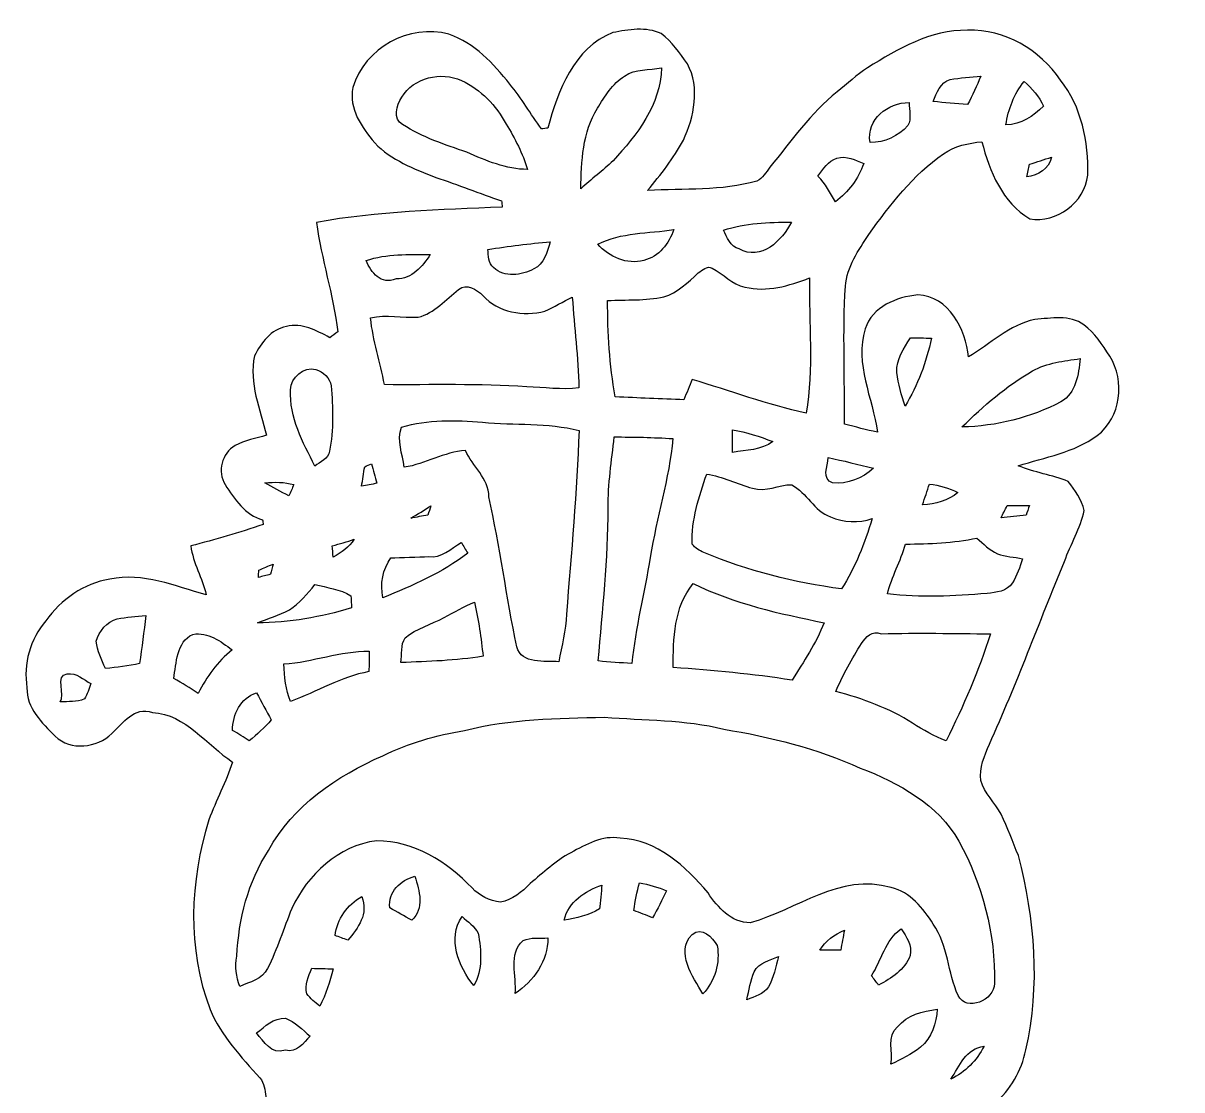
# Model space of a CAD drawing. Header units: centimetres. Extents: x -8.2 to 8.4, y -13.7 to 13.5.
# Drawn here: x -8.24 to 8.36, y -1.73 to 13.54 of the extents above; entities that cross this region are included whole.
import ezdxf

# ---------------------------------------------------------------- set-up
doc = ezdxf.new("R2010")
doc.units = ezdxf.units.CM
doc.header["$MEASUREMENT"] = 0
doc.layers.add('Camada 1', color=7, linetype='Continuous')

msp = doc.modelspace()

# ---------------------------------------------------------------- linework, layer by layer
at = {"layer": 'Camada 1', "color": 13}
for points, knots in [([(0.21061, 13.40344), (0.43145, 13.44612), (0.69109, 13.49128), (0.90382, 13.39003), (0.90382, 13.39003), (1.05445, 13.2715), (1.17087, 13.11345), (1.27952, 12.95682), (1.27952, 12.95682), (1.46403, 12.61604), (1.37513, 12.19729), (1.22096, 11.86286), (1.22096, 11.86286), (1.0795, 11.60357), (0.89641, 11.36897), (0.70802, 11.14249), (0.70802, 11.14249), (1.23049, 11.17459), (1.76636, 11.13049), (2.27506, 11.2783), (2.27506, 11.2783), (2.36079, 11.31605), (2.40277, 11.40777), (2.46168, 11.47551), (2.46168, 11.47551), (2.76366, 11.85122), (3.04694, 12.24985), (3.42512, 12.55501), (3.42512, 12.55501), (3.57082, 12.6686), (3.70064, 12.80301), (3.8608, 12.89826), (3.8608, 12.89826), (4.29366, 13.17202), (4.76215, 13.44542), (5.29272, 13.4366), (5.29272, 13.4366), (5.82577, 13.46129), (6.32848, 13.15473), (6.62552, 12.72434), (6.62552, 12.72434), (6.92397, 12.34122), (7.03157, 11.83816), (7.01604, 11.36015), (7.01604, 11.36015), (6.97195, 10.9728), (6.57084, 10.67012), (6.18596, 10.73714), (6.18596, 10.73714), (5.79226, 10.96962), (5.60599, 11.41659), (5.49804, 11.84063), (5.49804, 11.84063), (5.30507, 11.82335), (5.10716, 11.78066), (4.94665, 11.66707), (4.94665, 11.66707), (4.51273, 11.36403), (4.18253, 10.94105), (3.87844, 10.51419), (3.87844, 10.51419), (3.73027, 10.28665), (3.56306, 10.05064), (3.54224, 9.77089), (3.54224, 9.77089), (3.50273, 9.11331), (3.53589, 8.45432), (3.52919, 7.79639), (3.52919, 7.79639), (3.68617, 7.75582), (3.84351, 7.71701), (4.00191, 7.68068), (4.00191, 7.68068), (3.93524, 8.1728), (3.66995, 8.65999), (3.82799, 9.16199), (3.82799, 9.16199), (3.92606, 9.47808), (4.27708, 9.6199), (4.57906, 9.64706), (4.57906, 9.64706), (5.03273, 9.63013), (5.26344, 9.15211), (5.30578, 8.75877), (5.30578, 8.75877), (5.61869, 8.94468), (5.89104, 9.2202), (6.25828, 9.29534), (6.25828, 9.29534), (6.48652, 9.31333), (6.76028, 9.36978), (6.95784, 9.21879), (6.95784, 9.21879), (7.11729, 9.10449), (7.22383, 8.93304), (7.32931, 8.77111), (7.32931, 8.77111), (7.55474, 8.41269), (7.49053, 7.89517), (7.15186, 7.63235), (7.15186, 7.63235), (6.81849, 7.39246), (6.40327, 7.32155), (6.01945, 7.20055), (6.01945, 7.20055), (6.25157, 7.10671), (6.50452, 7.06825), (6.73523, 6.97653), (6.73523, 6.97653), (6.82837, 6.85377), (6.93032, 6.71618), (6.96383, 6.56202), (6.96383, 6.56202), (6.91339, 6.30449), (6.76628, 6.07907), (6.68408, 5.83142), (6.68408, 5.83142), (6.3186, 4.96111), (5.99546, 4.07352), (5.60564, 3.21381), (5.60564, 3.21381), (5.53544, 3.04941), (5.46029, 2.8762), (5.48146, 2.69311), (5.48146, 2.69311), (5.5312, 2.50719), (5.69031, 2.38019), (5.77215, 2.2098), (5.77215, 2.2098), (5.86669, 2.01859), (5.94289, 1.81822), (6.02051, 1.61925), (6.02051, 1.61925), (6.26004, 0.71649), (6.33906, -0.24659), (6.1281, -1.16276), (6.1281, -1.16276), (6.06601, -1.45838), (5.91185, -1.74131), (5.67372, -1.93075), (5.67372, -1.93075), (5.53649, -2.04011), (5.33788, -2.09479), (5.27121, -2.27295), (5.27121, -2.27295), (5.12621, -2.62502), (5.00451, -2.98626), (4.86375, -3.3401), (4.86375, -3.3401), (4.52896, -4.20017), (4.30847, -5.10928), (4.26685, -6.03285), (4.26685, -6.03285), (4.24286, -6.33166), (4.32894, -6.6421), (4.52649, -6.86929), (4.52649, -6.86929), (4.72052, -7.08695), (4.9276, -7.30038), (5.18195, -7.44784), (5.18195, -7.44784), (5.77427, -7.83272), (6.39269, -8.17845), (6.96277, -8.59755), (6.96277, -8.59755), (7.28486, -8.87448), (7.57978, -9.18633), (7.81403, -9.54193), (7.81403, -9.54193), (8.16434, -10.00901), (8.36295, -10.59744), (8.32873, -11.18341), (8.32873, -11.18341), (8.34813, -11.74644), (8.04298, -12.25303), (7.69514, -12.67107), (7.69514, -12.67107), (7.44996, -12.91378), (7.16668, -13.11628), (6.86364, -13.28032), (6.86364, -13.28032), (6.12281, -13.62322), (5.28496, -13.71953), (4.47851, -13.62534), (4.47851, -13.62534), (2.94852, -13.45247), (1.60267, -12.62839), (0.12559, -12.2562), (0.12559, -12.2562), (-0.23812, -12.16307), (-0.60819, -12.09816), (-0.97861, -12.0403), (-0.97861, -12.0403), (-2.02212, -11.89037), (-3.09704, -12.11686), (-4.12538, -11.84063), (-4.12538, -11.84063), (-4.5406, -11.7228), (-4.95371, -11.53583), (-5.24651, -11.20845), (-5.24651, -11.20845), (-5.52979, -10.88037), (-5.78062, -10.50114), (-5.84447, -10.06299), (-5.84447, -10.06299), (-5.94642, -9.4428), (-5.90409, -8.79687), (-5.70371, -8.20032), (-5.70371, -8.20032), (-5.40103, -7.1254), (-5.00451, -6.07589), (-4.79601, -4.97593), (-4.79601, -4.97593), (-4.64926, -3.93559), (-4.65349, -2.8769), (-4.76003, -1.83268), (-4.76003, -1.83268), (-4.7692, -1.73919), (-4.78367, -1.63901), (-4.84681, -1.56527), (-4.84681, -1.56527), (-5.11528, -1.2633), (-5.40173, -0.96132), (-5.56048, -0.58349), (-5.56048, -0.58349), (-5.89068, 0.28152), (-5.85223, 1.25589), (-5.57565, 2.13042), (-5.57565, 2.13042), (-5.47758, 2.41229), (-5.32765, 2.67335), (-5.23875, 2.95875), (-5.23875, 2.95875), (-5.61093, 3.2064), (-5.90479, 3.6389), (-6.38634, 3.66854), (-6.38634, 3.66854), (-6.65162, 3.75814), (-6.80367, 3.51755), (-6.96736, 3.36832), (-6.96736, 3.36832), (-7.1822, 3.15877), (-7.55579, 3.11467), (-7.78087, 3.33057), (-7.78087, 3.33057), (-7.96713, 3.52107), (-8.19432, 3.73062), (-8.18339, 4.02167), (-8.18339, 4.02167), (-8.23807, 4.36351), (-8.13999, 4.72122), (-7.91175, 4.98016), (-7.91175, 4.98016), (-7.69761, 5.28532), (-7.36882, 5.51674), (-6.99699, 5.57706), (-6.99699, 5.57706), (-6.51969, 5.68078), (-6.06601, 5.47335), (-5.61516, 5.35411), (-5.61516, 5.35411), (-5.6702, 5.59435), (-5.80496, 5.80743), (-5.836, 6.05437), (-5.836, 6.05437), (-5.48675, 6.14362), (-5.13997, 6.2417), (-4.79989, 6.36235), (-4.79989, 6.36235), (-4.80201, 6.37787), (-4.80624, 6.40891), (-4.80801, 6.42479), (-4.80801, 6.42479), (-5.05777, 6.49711), (-5.20876, 6.72536), (-5.34352, 6.93067), (-5.34352, 6.93067), (-5.46312, 7.11835), (-5.38833, 7.37764), (-5.20241, 7.49088), (-5.20241, 7.49088), (-5.06271, 7.56532), (-4.90432, 7.59319), (-4.75333, 7.63764), (-4.75333, 7.63764), (-4.84434, 8.00805), (-5.00486, 8.38729), (-4.92478, 8.77499), (-4.92478, 8.77499), (-4.82917, 8.9595), (-4.68559, 9.1574), (-4.46652, 9.19445), (-4.46652, 9.19445), (-4.24321, 9.25407), (-4.03578, 9.13659), (-3.84598, 9.03534), (-3.84598, 9.03534), (-3.80824, 9.06321), (-3.76978, 9.09144), (-3.73133, 9.11895), (-3.73133, 9.11895), (-3.79412, 9.64882), (-3.96557, 10.15824), (-4.03507, 10.6867), (-4.03507, 10.6867), (-3.15701, 10.84368), (-2.26342, 10.86838), (-1.37407, 10.90542), (-1.37407, 10.90542), (-1.37619, 10.92764), (-1.38042, 10.97174), (-1.38254, 10.99397), (-1.38254, 10.99397), (-1.69862, 11.10227), (-2.00977, 11.22468), (-2.32657, 11.33087), (-2.32657, 11.33087), (-2.63666, 11.45469), (-2.96686, 11.57605), (-3.20146, 11.82511), (-3.20146, 11.82511), (-3.38349, 12.04771), (-3.57999, 12.31089), (-3.51261, 12.61957), (-3.51261, 12.61957), (-3.3468, 13.18401), (-2.70439, 13.53855), (-2.13713, 13.37945), (-2.13713, 13.37945), (-1.76953, 13.25527), (-1.50319, 12.95929), (-1.26577, 12.66754), (-1.26577, 12.66754), (-1.09679, 12.46611), (-0.96767, 12.2361), (-0.81315, 12.02443), (-0.81315, 12.02443), (-0.78952, 12.02725), (-0.74224, 12.0329), (-0.71861, 12.03572), (-0.71861, 12.03572), (-0.57997, 12.57159), (-0.34925, 13.18507), (0.21061, 13.40344), (0.21061, 13.40344), (0.21061, 13.40344), (0.21061, 13.40344), (0.21061, 13.40344)], [0, 0, 0, 0, 0.01136364, 0.01136364, 0.01136364, 0.01136364, 0.02272727, 0.02272727, 0.02272727, 0.02272727, 0.03409091, 0.03409091, 0.03409091, 0.03409091, 0.04545455, 0.04545455, 0.04545455, 0.04545455, 0.05681818, 0.05681818, 0.05681818, 0.05681818, 0.06818182, 0.06818182, 0.06818182, 0.06818182, 0.07954545, 0.07954545, 0.07954545, 0.07954545, 0.09090909, 0.09090909, 0.09090909, 0.09090909, 0.10227273, 0.10227273, 0.10227273, 0.10227273, 0.11363636, 0.11363636, 0.11363636, 0.11363636, 0.125, 0.125, 0.125, 0.125, 0.13636364, 0.13636364, 0.13636364, 0.13636364, 0.14772727, 0.14772727, 0.14772727, 0.14772727, 0.15909091, 0.15909091, 0.15909091, 0.15909091, 0.17045455, 0.17045455, 0.17045455, 0.17045455, 0.18181818, 0.18181818, 0.18181818, 0.18181818, 0.19318182, 0.19318182, 0.19318182, 0.19318182, 0.20454545, 0.20454545, 0.20454545, 0.20454545, 0.21590909, 0.21590909, 0.21590909, 0.21590909, 0.22727273, 0.22727273, 0.22727273, 0.22727273, 0.23863636, 0.23863636, 0.23863636, 0.23863636, 0.25, 0.25, 0.25, 0.25, 0.26136364, 0.26136364, 0.26136364, 0.26136364, 0.27272727, 0.27272727, 0.27272727, 0.27272727, 0.28409091, 0.28409091, 0.28409091, 0.28409091, 0.29545455, 0.29545455, 0.29545455, 0.29545455, 0.30681818, 0.30681818, 0.30681818, 0.30681818, 0.31818182, 0.31818182, 0.31818182, 0.31818182, 0.32954545, 0.32954545, 0.32954545, 0.32954545, 0.34090909, 0.34090909, 0.34090909, 0.34090909, 0.35227273, 0.35227273, 0.35227273, 0.35227273, 0.36363636, 0.36363636, 0.36363636, 0.36363636, 0.375, 0.375, 0.375, 0.375, 0.38636364, 0.38636364, 0.38636364, 0.38636364, 0.39772727, 0.39772727, 0.39772727, 0.39772727, 0.40909091, 0.40909091, 0.40909091, 0.40909091, 0.42045455, 0.42045455, 0.42045455, 0.42045455, 0.43181818, 0.43181818, 0.43181818, 0.43181818, 0.44318182, 0.44318182, 0.44318182, 0.44318182, 0.45454545, 0.45454545, 0.45454545, 0.45454545, 0.46590909, 0.46590909, 0.46590909, 0.46590909, 0.47727273, 0.47727273, 0.47727273, 0.47727273, 0.48863636, 0.48863636, 0.48863636, 0.48863636, 0.5, 0.5, 0.5, 0.5, 0.51136364, 0.51136364, 0.51136364, 0.51136364, 0.52272727, 0.52272727, 0.52272727, 0.52272727, 0.53409091, 0.53409091, 0.53409091, 0.53409091, 0.54545455, 0.54545455, 0.54545455, 0.54545455, 0.55681818, 0.55681818, 0.55681818, 0.55681818, 0.56818182, 0.56818182, 0.56818182, 0.56818182, 0.57954545, 0.57954545, 0.57954545, 0.57954545, 0.59090909, 0.59090909, 0.59090909, 0.59090909, 0.60227273, 0.60227273, 0.60227273, 0.60227273, 0.61363636, 0.61363636, 0.61363636, 0.61363636, 0.625, 0.625, 0.625, 0.625, 0.63636364, 0.63636364, 0.63636364, 0.63636364, 0.64772727, 0.64772727, 0.64772727, 0.64772727, 0.65909091, 0.65909091, 0.65909091, 0.65909091, 0.67045455, 0.67045455, 0.67045455, 0.67045455, 0.68181818, 0.68181818, 0.68181818, 0.68181818, 0.69318182, 0.69318182, 0.69318182, 0.69318182, 0.70454545, 0.70454545, 0.70454545, 0.70454545, 0.71590909, 0.71590909, 0.71590909, 0.71590909, 0.72727273, 0.72727273, 0.72727273, 0.72727273, 0.73863636, 0.73863636, 0.73863636, 0.73863636, 0.75, 0.75, 0.75, 0.75, 0.76136364, 0.76136364, 0.76136364, 0.76136364, 0.77272727, 0.77272727, 0.77272727, 0.77272727, 0.78409091, 0.78409091, 0.78409091, 0.78409091, 0.79545455, 0.79545455, 0.79545455, 0.79545455, 0.80681818, 0.80681818, 0.80681818, 0.80681818, 0.81818182, 0.81818182, 0.81818182, 0.81818182, 0.82954545, 0.82954545, 0.82954545, 0.82954545, 0.84090909, 0.84090909, 0.84090909, 0.84090909, 0.85227273, 0.85227273, 0.85227273, 0.85227273, 0.86363636, 0.86363636, 0.86363636, 0.86363636, 0.875, 0.875, 0.875, 0.875, 0.88636364, 0.88636364, 0.88636364, 0.88636364, 0.89772727, 0.89772727, 0.89772727, 0.89772727, 0.90909091, 0.90909091, 0.90909091, 0.90909091, 0.92045455, 0.92045455, 0.92045455, 0.92045455, 0.93181818, 0.93181818, 0.93181818, 0.93181818, 0.94318182, 0.94318182, 0.94318182, 0.94318182, 0.95454545, 0.95454545, 0.95454545, 0.95454545, 0.96590909, 0.96590909, 0.96590909, 0.96590909, 0.97727273, 0.97727273, 0.97727273, 0.97727273, 1, 1, 1, 1]), ([(-2.81129, 12.47704), (-2.88996, 12.36662), (-2.94605, 12.16554), (-2.80106, 12.08687), (-2.80106, 12.08687), (-2.52024, 11.90237), (-2.19675, 11.80006), (-1.88172, 11.69), (-1.88172, 11.69), (-1.60549, 11.56829), (-1.31727, 11.44764), (-1.01071, 11.44376), (-1.01071, 11.44376), (-1.08303, 11.67306), (-1.18992, 11.88826), (-1.31692, 12.09181), (-1.31692, 12.09181), (-1.46015, 12.35957), (-1.68204, 12.58782), (-1.95756, 12.71905), (-1.95756, 12.71905), (-2.25284, 12.84746), (-2.64477, 12.76385), (-2.81129, 12.47704), (-2.81129, 12.47704), (-2.81129, 12.47704), (-2.81129, 12.47704), (-2.81129, 12.47704)], [0, 0, 0, 0, 0.125, 0.125, 0.125, 0.125, 0.25, 0.25, 0.25, 0.25, 0.375, 0.375, 0.375, 0.375, 0.5, 0.5, 0.5, 0.5, 0.625, 0.625, 0.625, 0.625, 0.75, 0.75, 0.75, 0.75, 1, 1, 1, 1]), ([(0.37994, 12.7822), (0.20602, 12.67107), (0.0949, 12.49221), (-0.01023, 12.32006), (-0.01023, 12.32006), (-0.22401, 11.97998), (-0.24024, 11.55735), (-0.24871, 11.16824), (-0.24871, 11.16824), (-0.09701, 11.30441), (0.06632, 11.42753), (0.21378, 11.56899), (0.21378, 11.56899), (0.55739, 11.9387), (0.89606, 12.36945), (0.90734, 12.89967), (0.90734, 12.89967), (0.73342, 12.86122), (0.53234, 12.88979), (0.37994, 12.7822), (0.37994, 12.7822), (0.37994, 12.7822), (0.37994, 12.7822), (0.37994, 12.7822)], [0, 0, 0, 0, 0.14285714, 0.14285714, 0.14285714, 0.14285714, 0.28571429, 0.28571429, 0.28571429, 0.28571429, 0.42857143, 0.42857143, 0.42857143, 0.42857143, 0.57142857, 0.57142857, 0.57142857, 0.57142857, 0.71428571, 0.71428571, 0.71428571, 0.71428571, 1, 1, 1, 1]), ([(5.04437, 12.73069), (4.90149, 12.69506), (4.85034, 12.53596), (4.79848, 12.41884), (4.79848, 12.41884), (4.96323, 12.39802), (5.12798, 12.38638), (5.29414, 12.37262), (5.29414, 12.37262), (5.35905, 12.50703), (5.42325, 12.64179), (5.48464, 12.77761), (5.48464, 12.77761), (5.33753, 12.76456), (5.1883, 12.76032), (5.04437, 12.73069), (5.04437, 12.73069), (5.04437, 12.73069), (5.04437, 12.73069), (5.04437, 12.73069)], [0, 0, 0, 0, 0.16666667, 0.16666667, 0.16666667, 0.16666667, 0.33333333, 0.33333333, 0.33333333, 0.33333333, 0.5, 0.5, 0.5, 0.5, 0.66666667, 0.66666667, 0.66666667, 0.66666667, 1, 1, 1, 1]), ([(5.84271, 12.08193), (6.06002, 12.0837), (6.23252, 12.20823), (6.3814, 12.34934), (6.3814, 12.34934), (6.31649, 12.48798), (6.21912, 12.60616), (6.10164, 12.70317), (6.10164, 12.70317), (5.95912, 12.5229), (5.87587, 12.30842), (5.84271, 12.08193), (5.84271, 12.08193), (5.84271, 12.08193), (5.84271, 12.08193), (5.84271, 12.08193)], [0, 0, 0, 0, 0.2, 0.2, 0.2, 0.2, 0.4, 0.4, 0.4, 0.4, 0.6, 0.6, 0.6, 0.6, 1, 1, 1, 1]), ([(3.89608, 11.83111), (4.10527, 11.82687), (4.29789, 11.92001), (4.43689, 12.07241), (4.43689, 12.07241), (4.49721, 12.16907), (4.45029, 12.2943), (4.45841, 12.40296), (4.45841, 12.40296), (4.15149, 12.4019), (3.83963, 12.16519), (3.89608, 11.83111), (3.89608, 11.83111), (3.89608, 11.83111), (3.89608, 11.83111), (3.89608, 11.83111)], [0, 0, 0, 0, 0.2, 0.2, 0.2, 0.2, 0.4, 0.4, 0.4, 0.4, 0.6, 0.6, 0.6, 0.6, 1, 1, 1, 1]), ([(3.42194, 11.60604), (3.29565, 11.56476), (3.22192, 11.44905), (3.14925, 11.34674), (3.14925, 11.34674), (3.25896, 11.24409), (3.32493, 11.10827), (3.40042, 10.98091), (3.40042, 10.98091), (3.58528, 11.12026), (3.72745, 11.309), (3.80541, 11.52772), (3.80541, 11.52772), (3.68406, 11.57464), (3.55776, 11.64978), (3.42194, 11.60604), (3.42194, 11.60604), (3.42194, 11.60604), (3.42194, 11.60604), (3.42194, 11.60604)], [0, 0, 0, 0, 0.16666667, 0.16666667, 0.16666667, 0.16666667, 0.33333333, 0.33333333, 0.33333333, 0.33333333, 0.5, 0.5, 0.5, 0.5, 0.66666667, 0.66666667, 0.66666667, 0.66666667, 1, 1, 1, 1]), ([(6.18067, 11.5196), (6.16656, 11.45857), (6.1528, 11.39754), (6.1401, 11.33651), (6.1401, 11.33651), (6.30343, 11.36085), (6.45901, 11.44517), (6.49464, 11.6212), (6.49464, 11.6212), (6.39057, 11.58557), (6.28579, 11.55135), (6.18067, 11.5196), (6.18067, 11.5196), (6.18067, 11.5196), (6.18067, 11.5196), (6.18067, 11.5196)], [0, 0, 0, 0, 0.2, 0.2, 0.2, 0.2, 0.4, 0.4, 0.4, 0.4, 0.6, 0.6, 0.6, 0.6, 1, 1, 1, 1]), ([(1.79529, 10.57451), (1.84503, 10.47291), (1.89547, 10.33639), (2.02212, 10.30887), (2.02212, 10.30887), (2.3308, 10.12366), (2.63878, 10.42882), (2.76825, 10.69058), (2.76825, 10.69058), (2.44016, 10.69058), (2.10891, 10.67682), (1.79529, 10.57451), (1.79529, 10.57451), (1.79529, 10.57451), (1.79529, 10.57451), (1.79529, 10.57451)], [0, 0, 0, 0, 0.2, 0.2, 0.2, 0.2, 0.4, 0.4, 0.4, 0.4, 0.6, 0.6, 0.6, 0.6, 1, 1, 1, 1]), ([(-0.00635, 10.37237), (0.15946, 10.19528), (0.40887, 10.07251), (0.65476, 10.14236), (0.65476, 10.14236), (0.87171, 10.19069), (1.01247, 10.38542), (1.08656, 10.58298), (1.08656, 10.58298), (0.72143, 10.52618), (0.32879, 10.54629), (-0.00635, 10.37237), (-0.00635, 10.37237), (-0.00635, 10.37237), (-0.00635, 10.37237), (-0.00635, 10.37237)], [0, 0, 0, 0, 0.2, 0.2, 0.2, 0.2, 0.4, 0.4, 0.4, 0.4, 0.6, 0.6, 0.6, 0.6, 1, 1, 1, 1]), ([(-1.58115, 10.29935), (-1.56739, 10.21045), (-1.57903, 10.09862), (-1.49719, 10.039), (-1.49719, 10.039), (-1.34585, 9.89083), (-1.09608, 9.92928), (-0.92216, 10.01959), (-0.92216, 10.01959), (-0.77117, 10.09015), (-0.73378, 10.26619), (-0.6858, 10.40941), (-0.6858, 10.40941), (-0.98566, 10.38295), (-1.28376, 10.34239), (-1.58115, 10.29935), (-1.58115, 10.29935), (-1.58115, 10.29935), (-1.58115, 10.29935), (-1.58115, 10.29935)], [0, 0, 0, 0, 0.16666667, 0.16666667, 0.16666667, 0.16666667, 0.33333333, 0.33333333, 0.33333333, 0.33333333, 0.5, 0.5, 0.5, 0.5, 0.66666667, 0.66666667, 0.66666667, 0.66666667, 1, 1, 1, 1]), ([(-3.32422, 10.13848), (-3.24908, 9.97091), (-3.11573, 9.78359), (-2.89419, 9.87813), (-2.89419, 9.87813), (-2.66876, 9.87107), (-2.51742, 10.05558), (-2.40524, 10.2242), (-2.40524, 10.2242), (-2.71286, 10.22667), (-3.03001, 10.24114), (-3.32422, 10.13848), (-3.32422, 10.13848), (-3.32422, 10.13848), (-3.32422, 10.13848), (-3.32422, 10.13848)], [0, 0, 0, 0, 0.2, 0.2, 0.2, 0.2, 0.4, 0.4, 0.4, 0.4, 0.6, 0.6, 0.6, 0.6, 1, 1, 1, 1]), ([(1.43439, 9.96174), (1.28729, 9.82557), (1.1363, 9.68128), (0.94156, 9.61884), (0.94156, 9.61884), (0.67663, 9.56345), (0.40464, 9.58109), (0.13617, 9.56663), (0.13617, 9.56663), (0.13335, 9.10449), (0.16475, 8.6427), (0.24447, 8.18762), (0.24447, 8.18762), (0.57291, 8.17386), (0.90135, 8.15657), (1.23014, 8.14634), (1.23014, 8.14634), (1.26824, 8.24406), (1.30669, 8.34143), (1.34655, 8.43844), (1.34655, 8.43844), (1.89018, 8.27264), (2.4257, 8.0779), (2.98132, 7.95408), (2.98132, 7.95408), (3.08751, 8.59296), (3.01907, 9.24666), (3.02895, 9.89118), (3.02895, 9.89118), (2.7365, 9.77618), (2.41829, 9.68481), (2.10256, 9.75854), (2.10256, 9.75854), (1.91982, 9.80122), (1.79458, 9.94727), (1.63301, 10.02877), (1.63301, 10.02877), (1.5621, 10.07357), (1.48943, 10.00125), (1.43439, 9.96174), (1.43439, 9.96174), (1.43439, 9.96174), (1.43439, 9.96174), (1.43439, 9.96174)], [0, 0, 0, 0, 0.08333333, 0.08333333, 0.08333333, 0.08333333, 0.16666667, 0.16666667, 0.16666667, 0.16666667, 0.25, 0.25, 0.25, 0.25, 0.33333333, 0.33333333, 0.33333333, 0.33333333, 0.41666667, 0.41666667, 0.41666667, 0.41666667, 0.5, 0.5, 0.5, 0.5, 0.58333333, 0.58333333, 0.58333333, 0.58333333, 0.66666667, 0.66666667, 0.66666667, 0.66666667, 0.75, 0.75, 0.75, 0.75, 0.83333333, 0.83333333, 0.83333333, 0.83333333, 1, 1, 1, 1]), ([(-1.99919, 9.72397), (-2.18334, 9.5818), (-2.34315, 9.38671), (-2.57775, 9.3278), (-2.57775, 9.3278), (-2.80529, 9.32004), (-3.03459, 9.37225), (-3.26002, 9.31862), (-3.26002, 9.31862), (-3.22897, 8.99266), (-3.12032, 8.68327), (-3.06317, 8.3626), (-3.06317, 8.3626), (-2.38337, 8.35801), (-1.70251, 8.37777), (-1.02341, 8.3312), (-1.02341, 8.3312), (-0.7747, 8.32591), (-0.52423, 8.28463), (-0.27552, 8.31568), (-0.27552, 8.31568), (-0.28257, 8.75065), (-0.34184, 9.18139), (-0.37006, 9.61496), (-0.37006, 9.61496), (-0.50377, 9.55322), (-0.62689, 9.47067), (-0.76341, 9.41634), (-0.76341, 9.41634), (-1.06892, 9.3345), (-1.43298, 9.39729), (-1.65241, 9.63718), (-1.65241, 9.63718), (-1.73778, 9.72855), (-1.88348, 9.81957), (-1.99919, 9.72397), (-1.99919, 9.72397), (-1.99919, 9.72397), (-1.99919, 9.72397), (-1.99919, 9.72397)], [0, 0, 0, 0, 0.09090909, 0.09090909, 0.09090909, 0.09090909, 0.18181818, 0.18181818, 0.18181818, 0.18181818, 0.27272727, 0.27272727, 0.27272727, 0.27272727, 0.36363636, 0.36363636, 0.36363636, 0.36363636, 0.45454545, 0.45454545, 0.45454545, 0.45454545, 0.54545455, 0.54545455, 0.54545455, 0.54545455, 0.63636364, 0.63636364, 0.63636364, 0.63636364, 0.72727273, 0.72727273, 0.72727273, 0.72727273, 0.81818182, 0.81818182, 0.81818182, 0.81818182, 1, 1, 1, 1]), ([(4.47463, 9.03499), (4.38221, 8.88294), (4.2672, 8.72631), (4.28131, 8.53828), (4.28131, 8.53828), (4.29577, 8.37142), (4.34799, 8.21196), (4.39773, 8.05321), (4.39773, 8.05321), (4.57941, 8.35378), (4.70147, 8.68539), (4.77767, 9.02794), (4.77767, 9.02794), (4.67642, 9.0304), (4.57517, 9.03287), (4.47463, 9.03499), (4.47463, 9.03499), (4.47463, 9.03499), (4.47463, 9.03499), (4.47463, 9.03499)], [0, 0, 0, 0, 0.16666667, 0.16666667, 0.16666667, 0.16666667, 0.33333333, 0.33333333, 0.33333333, 0.33333333, 0.5, 0.5, 0.5, 0.5, 0.66666667, 0.66666667, 0.66666667, 0.66666667, 1, 1, 1, 1]), ([(6.22441, 8.5598), (5.8487, 8.34531), (5.52203, 8.05639), (5.213, 7.75652), (5.213, 7.75652), (5.70442, 7.76711), (6.19584, 7.88882), (6.63081, 8.11742), (6.63081, 8.11742), (6.84742, 8.24195), (6.88411, 8.51041), (6.90492, 8.73548), (6.90492, 8.73548), (6.67491, 8.6995), (6.43043, 8.67869), (6.22441, 8.5598), (6.22441, 8.5598), (6.22441, 8.5598), (6.22441, 8.5598), (6.22441, 8.5598)], [0, 0, 0, 0, 0.16666667, 0.16666667, 0.16666667, 0.16666667, 0.33333333, 0.33333333, 0.33333333, 0.33333333, 0.5, 0.5, 0.5, 0.5, 0.66666667, 0.66666667, 0.66666667, 0.66666667, 1, 1, 1, 1]), ([(-4.40866, 8.28957), (-4.42419, 7.89411), (-4.23369, 7.53674), (-4.0573, 7.19596), (-4.0573, 7.19596), (-3.98639, 7.25664), (-3.86539, 7.30215), (-3.84739, 7.40833), (-3.84739, 7.40833), (-3.7913, 7.71737), (-3.79695, 8.03557), (-3.82623, 8.34707), (-3.82623, 8.34707), (-3.84034, 8.46243), (-3.94088, 8.54251), (-4.04319, 8.58132), (-4.04319, 8.58132), (-4.2224, 8.62612), (-4.40055, 8.46561), (-4.40866, 8.28957), (-4.40866, 8.28957), (-4.40866, 8.28957), (-4.40866, 8.28957), (-4.40866, 8.28957)], [0, 0, 0, 0, 0.14285714, 0.14285714, 0.14285714, 0.14285714, 0.28571429, 0.28571429, 0.28571429, 0.28571429, 0.42857143, 0.42857143, 0.42857143, 0.42857143, 0.57142857, 0.57142857, 0.57142857, 0.57142857, 0.71428571, 0.71428571, 0.71428571, 0.71428571, 1, 1, 1, 1]), ([(-2.81587, 7.75476), (-2.89066, 7.56638), (-2.80141, 7.37059), (-2.77918, 7.18009), (-2.77918, 7.18009), (-2.47474, 7.22418), (-2.2098, 7.39916), (-1.89971, 7.42033), (-1.89971, 7.42033), (-1.79917, 7.19102), (-1.57233, 7.02345), (-1.56422, 6.75605), (-1.56422, 6.75605), (-1.4097, 6.04449), (-1.31233, 5.32201), (-1.16664, 4.60939), (-1.16664, 4.60939), (-1.09432, 4.35222), (-0.76165, 4.41043), (-0.56444, 4.39526), (-0.56444, 4.39526), (-0.51964, 4.62139), (-0.46531, 4.84717), (-0.45367, 5.07824), (-0.45367, 5.07824), (-0.38417, 5.95454), (-0.30515, 6.83013), (-0.2734, 7.70819), (-0.2734, 7.70819), (-0.72531, 7.81791), (-1.19697, 7.78228), (-1.65629, 7.82426), (-1.65629, 7.82426), (-2.04329, 7.85989), (-2.43946, 7.86271), (-2.81587, 7.75476), (-2.81587, 7.75476), (-2.81587, 7.75476), (-2.81587, 7.75476), (-2.81587, 7.75476)], [0, 0, 0, 0, 0.09090909, 0.09090909, 0.09090909, 0.09090909, 0.18181818, 0.18181818, 0.18181818, 0.18181818, 0.27272727, 0.27272727, 0.27272727, 0.27272727, 0.36363636, 0.36363636, 0.36363636, 0.36363636, 0.45454545, 0.45454545, 0.45454545, 0.45454545, 0.54545455, 0.54545455, 0.54545455, 0.54545455, 0.63636364, 0.63636364, 0.63636364, 0.63636364, 0.72727273, 0.72727273, 0.72727273, 0.72727273, 0.81818182, 0.81818182, 0.81818182, 0.81818182, 1, 1, 1, 1]), ([(1.92652, 7.71349), (1.92546, 7.60659), (1.92511, 7.4997), (1.92652, 7.39281), (1.92652, 7.39281), (2.12302, 7.42385), (2.33715, 7.42315), (2.50366, 7.54697), (2.50366, 7.54697), (2.31669, 7.61929), (2.12513, 7.68279), (1.92652, 7.71349), (1.92652, 7.71349), (1.92652, 7.71349), (1.92652, 7.71349), (1.92652, 7.71349)], [0, 0, 0, 0, 0.2, 0.2, 0.2, 0.2, 0.4, 0.4, 0.4, 0.4, 0.6, 0.6, 0.6, 0.6, 1, 1, 1, 1]), ([(0.23072, 7.6133), (0.19438, 7.27498), (0.13899, 6.93843), (0.14287, 6.59694), (0.14287, 6.59694), (0.14252, 5.86387), (0.06421, 5.13503), (0.00071, 4.40549), (0.00071, 4.40549), (0.16157, 4.39032), (0.32173, 4.38044), (0.48331, 4.3688), (0.48331, 4.3688), (0.53516, 4.88139), (0.66357, 5.38198), (0.74754, 5.88962), (0.74754, 5.88962), (0.83538, 6.46042), (1.02059, 7.01252), (1.06962, 7.59001), (1.06962, 7.59001), (0.79022, 7.60765), (0.51012, 7.61365), (0.23072, 7.6133), (0.23072, 7.6133), (0.23072, 7.6133), (0.23072, 7.6133), (0.23072, 7.6133)], [0, 0, 0, 0, 0.125, 0.125, 0.125, 0.125, 0.25, 0.25, 0.25, 0.25, 0.375, 0.375, 0.375, 0.375, 0.5, 0.5, 0.5, 0.5, 0.625, 0.625, 0.625, 0.625, 0.75, 0.75, 0.75, 0.75, 1, 1, 1, 1]), ([(3.296, 7.31732), (3.28895, 7.19243), (3.19864, 7.01181), (3.35703, 6.95431), (3.35703, 6.95431), (3.56976, 6.93526), (3.78954, 7.01816), (3.94441, 7.16492), (3.94441, 7.16492), (3.72816, 7.21642), (3.51437, 7.27604), (3.296, 7.31732), (3.296, 7.31732), (3.296, 7.31732), (3.296, 7.31732), (3.296, 7.31732)], [0, 0, 0, 0, 0.2, 0.2, 0.2, 0.2, 0.4, 0.4, 0.4, 0.4, 0.6, 0.6, 0.6, 0.6, 1, 1, 1, 1]), ([(-3.34504, 7.18785), (-3.36091, 7.09542), (-3.37397, 7.00052), (-3.38949, 6.90739), (-3.38949, 6.90739), (-3.31611, 6.92115), (-3.24273, 6.93561), (-3.16936, 6.95043), (-3.16936, 6.95043), (-3.19652, 7.04462), (-3.22192, 7.13599), (-3.24908, 7.22947), (-3.24908, 7.22947), (-3.28119, 7.21572), (-3.31329, 7.2016), (-3.34504, 7.18785), (-3.34504, 7.18785), (-3.34504, 7.18785), (-3.34504, 7.18785), (-3.34504, 7.18785)], [0, 0, 0, 0, 0.16666667, 0.16666667, 0.16666667, 0.16666667, 0.33333333, 0.33333333, 0.33333333, 0.33333333, 0.5, 0.5, 0.5, 0.5, 0.66666667, 0.66666667, 0.66666667, 0.66666667, 1, 1, 1, 1]), ([(1.55504, 7.08237), (1.44533, 6.75852), (1.33421, 6.42479), (1.34796, 6.07766), (1.34796, 6.07766), (1.38853, 6.02051), (1.45309, 5.98876), (1.51412, 5.95771), (1.51412, 5.95771), (2.14489, 5.69383), (2.81129, 5.52909), (3.48791, 5.43666), (3.48791, 5.43666), (3.68653, 5.74675), (3.81776, 6.09424), (3.92783, 6.44419), (3.92783, 6.44419), (3.73239, 6.38246), (3.51825, 6.38422), (3.32916, 6.46853), (3.32916, 6.46853), (3.09633, 6.55779), (2.98556, 6.81037), (2.77389, 6.92997), (2.77389, 6.92997), (2.5841, 6.93314), (2.40453, 6.81708), (2.21192, 6.87917), (2.21192, 6.87917), (1.98967, 6.93667), (1.7847, 7.04956), (1.55504, 7.08237), (1.55504, 7.08237), (1.55504, 7.08237), (1.55504, 7.08237), (1.55504, 7.08237)], [0, 0, 0, 0, 0.1, 0.1, 0.1, 0.1, 0.2, 0.2, 0.2, 0.2, 0.3, 0.3, 0.3, 0.3, 0.4, 0.4, 0.4, 0.4, 0.5, 0.5, 0.5, 0.5, 0.6, 0.6, 0.6, 0.6, 0.7, 0.7, 0.7, 0.7, 0.8, 0.8, 0.8, 0.8, 1, 1, 1, 1]), ([(-4.77591, 6.95642), (-4.66266, 6.89116), (-4.54625, 6.83154), (-4.43124, 6.76945), (-4.43124, 6.76945), (-4.40619, 6.82343), (-4.38256, 6.87776), (-4.35927, 6.93244), (-4.35927, 6.93244), (-4.49509, 6.96948), (-4.63656, 6.96912), (-4.77591, 6.95642), (-4.77591, 6.95642), (-4.77591, 6.95642), (-4.77591, 6.95642), (-4.77591, 6.95642)], [0, 0, 0, 0, 0.2, 0.2, 0.2, 0.2, 0.4, 0.4, 0.4, 0.4, 0.6, 0.6, 0.6, 0.6, 1, 1, 1, 1]), ([(4.74662, 6.93984), (4.71487, 6.84036), (4.68066, 6.74194), (4.64926, 6.64245), (4.64926, 6.64245), (4.83164, 6.6421), (5.01015, 6.7056), (5.15514, 6.81602), (5.15514, 6.81602), (5.0292, 6.88516), (4.88844, 6.9215), (4.74662, 6.93984), (4.74662, 6.93984), (4.74662, 6.93984), (4.74662, 6.93984), (4.74662, 6.93984)], [0, 0, 0, 0, 0.2, 0.2, 0.2, 0.2, 0.4, 0.4, 0.4, 0.4, 0.6, 0.6, 0.6, 0.6, 1, 1, 1, 1]), ([(-2.68393, 6.45231), (-2.60279, 6.46571), (-2.5213, 6.47912), (-2.43981, 6.49252), (-2.43981, 6.49252), (-2.42499, 6.53838), (-2.40982, 6.58354), (-2.39501, 6.62905), (-2.39501, 6.62905), (-2.48955, 6.56731), (-2.58551, 6.50769), (-2.68393, 6.45231), (-2.68393, 6.45231), (-2.68393, 6.45231), (-2.68393, 6.45231), (-2.68393, 6.45231)], [0, 0, 0, 0, 0.2, 0.2, 0.2, 0.2, 0.4, 0.4, 0.4, 0.4, 0.6, 0.6, 0.6, 0.6, 1, 1, 1, 1]), ([(5.85964, 6.62975), (5.83001, 6.5719), (5.80072, 6.51439), (5.7725, 6.45619), (5.7725, 6.45619), (5.89209, 6.46783), (6.01274, 6.48017), (6.13304, 6.49146), (6.13304, 6.49146), (6.14751, 6.53803), (6.16267, 6.5846), (6.1782, 6.63152), (6.1782, 6.63152), (6.07307, 6.63046), (5.963, 6.63116), (5.85964, 6.62975), (5.85964, 6.62975), (5.85964, 6.62975), (5.85964, 6.62975), (5.85964, 6.62975)], [0, 0, 0, 0, 0.16666667, 0.16666667, 0.16666667, 0.16666667, 0.33333333, 0.33333333, 0.33333333, 0.33333333, 0.5, 0.5, 0.5, 0.5, 0.66666667, 0.66666667, 0.66666667, 0.66666667, 1, 1, 1, 1]), ([(-3.80859, 6.05437), (-3.80471, 6.0011), (-3.80047, 5.94783), (-3.79624, 5.89421), (-3.79624, 5.89421), (-3.67771, 5.95524), (-3.5687, 6.03567), (-3.49426, 6.14821), (-3.49426, 6.14821), (-3.59869, 6.11505), (-3.70276, 6.08259), (-3.80859, 6.05437), (-3.80859, 6.05437), (-3.80859, 6.05437), (-3.80859, 6.05437), (-3.80859, 6.05437)], [0, 0, 0, 0, 0.2, 0.2, 0.2, 0.2, 0.4, 0.4, 0.4, 0.4, 0.6, 0.6, 0.6, 0.6, 1, 1, 1, 1]), ([(4.40514, 6.07977), (4.33317, 5.836), (4.20723, 5.61234), (4.14408, 5.36575), (4.14408, 5.36575), (4.61892, 5.31248), (5.09834, 5.33118), (5.57318, 5.37351), (5.57318, 5.37351), (5.69983, 5.38339), (5.86176, 5.4042), (5.93619, 5.5245), (5.93619, 5.5245), (6.00357, 5.63069), (6.04132, 5.75204), (6.08154, 5.87057), (6.08154, 5.87057), (5.96124, 5.8928), (5.83565, 5.90056), (5.72064, 5.94042), (5.72064, 5.94042), (5.60776, 5.99369), (5.5178, 6.08259), (5.42678, 6.1655), (5.42678, 6.1655), (5.09058, 6.09565), (4.74698, 6.08365), (4.40514, 6.07977), (4.40514, 6.07977), (4.40514, 6.07977), (4.40514, 6.07977), (4.40514, 6.07977)], [0, 0, 0, 0, 0.11111111, 0.11111111, 0.11111111, 0.11111111, 0.22222222, 0.22222222, 0.22222222, 0.22222222, 0.33333333, 0.33333333, 0.33333333, 0.33333333, 0.44444444, 0.44444444, 0.44444444, 0.44444444, 0.55555556, 0.55555556, 0.55555556, 0.55555556, 0.66666667, 0.66666667, 0.66666667, 0.66666667, 0.77777778, 0.77777778, 0.77777778, 0.77777778, 1, 1, 1, 1]), ([(-2.43452, 5.90056), (-2.56787, 5.89597), (-2.83457, 5.8868), (-2.96792, 5.88222), (-2.96792, 5.88222), (-3.08963, 5.71676), (-3.1242, 5.5118), (-3.08504, 5.30966), (-3.08504, 5.30966), (-2.661, 5.48322), (-2.23379, 5.66879), (-1.86796, 5.9496), (-1.86796, 5.9496), (-1.89936, 6.00075), (-1.93075, 6.0519), (-1.96144, 6.10306), (-1.96144, 6.10306), (-2.11067, 6.01698), (-2.24367, 5.8741), (-2.43452, 5.90056), (-2.43452, 5.90056), (-2.43452, 5.90056), (-2.43452, 5.90056), (-2.43452, 5.90056)], [0, 0, 0, 0, 0.14285714, 0.14285714, 0.14285714, 0.14285714, 0.28571429, 0.28571429, 0.28571429, 0.28571429, 0.42857143, 0.42857143, 0.42857143, 0.42857143, 0.57142857, 0.57142857, 0.57142857, 0.57142857, 0.71428571, 0.71428571, 0.71428571, 0.71428571, 1, 1, 1, 1]), ([(-4.86269, 5.70653), (-4.86375, 5.68078), (-4.86586, 5.62857), (-4.86692, 5.60246), (-4.86692, 5.60246), (-4.80977, 5.61728), (-4.75297, 5.6321), (-4.69582, 5.64691), (-4.69582, 5.64691), (-4.68312, 5.6963), (-4.67007, 5.74534), (-4.65631, 5.79437), (-4.65631, 5.79437), (-4.72511, 5.76509), (-4.79354, 5.73511), (-4.86269, 5.70653), (-4.86269, 5.70653), (-4.86269, 5.70653), (-4.86269, 5.70653), (-4.86269, 5.70653)], [0, 0, 0, 0, 0.16666667, 0.16666667, 0.16666667, 0.16666667, 0.33333333, 0.33333333, 0.33333333, 0.33333333, 0.5, 0.5, 0.5, 0.5, 0.66666667, 0.66666667, 0.66666667, 0.66666667, 1, 1, 1, 1]), ([(-4.05977, 5.50051), (-4.16419, 5.36469), (-4.27884, 5.23275), (-4.42348, 5.13856), (-4.42348, 5.13856), (-4.57129, 5.06271), (-4.73075, 5.01474), (-4.8828, 4.94982), (-4.8828, 4.94982), (-4.42736, 4.95653), (-3.96875, 5.03132), (-3.53413, 5.16678), (-3.53413, 5.16678), (-3.53624, 5.21017), (-3.54048, 5.29661), (-3.54259, 5.34), (-3.54259, 5.34), (-3.69958, 5.43348), (-3.88514, 5.45677), (-4.05977, 5.50051), (-4.05977, 5.50051), (-4.05977, 5.50051), (-4.05977, 5.50051), (-4.05977, 5.50051)], [0, 0, 0, 0, 0.14285714, 0.14285714, 0.14285714, 0.14285714, 0.28571429, 0.28571429, 0.28571429, 0.28571429, 0.42857143, 0.42857143, 0.42857143, 0.42857143, 0.57142857, 0.57142857, 0.57142857, 0.57142857, 0.71428571, 0.71428571, 0.71428571, 0.71428571, 1, 1, 1, 1]), ([(1.07668, 4.312), (1.64536, 4.27143), (2.21439, 4.22063), (2.77777, 4.13032), (2.77777, 4.13032), (2.94605, 4.39596), (3.12067, 4.6609), (3.23885, 4.95371), (3.23885, 4.95371), (2.59891, 5.08176), (1.95157, 5.22605), (1.36137, 5.51321), (1.36137, 5.51321), (1.08585, 5.18125), (1.07315, 4.72334), (1.07668, 4.312), (1.07668, 4.312), (1.07668, 4.312), (1.07668, 4.312), (1.07668, 4.312)], [0, 0, 0, 0, 0.16666667, 0.16666667, 0.16666667, 0.16666667, 0.33333333, 0.33333333, 0.33333333, 0.33333333, 0.5, 0.5, 0.5, 0.5, 0.66666667, 0.66666667, 0.66666667, 0.66666667, 1, 1, 1, 1]), ([(-2.20627, 5.02744), (-2.39042, 4.9276), (-2.60174, 4.87468), (-2.76401, 4.73781), (-2.76401, 4.73781), (-2.83492, 4.63515), (-2.80776, 4.49827), (-2.8261, 4.38221), (-2.8261, 4.38221), (-2.43346, 4.39914), (-2.0387, 4.40972), (-1.64959, 4.47252), (-1.64959, 4.47252), (-1.67358, 4.73357), (-1.71626, 4.99216), (-1.77024, 5.24827), (-1.77024, 5.24827), (-1.92123, 5.18619), (-2.06304, 5.1054), (-2.20627, 5.02744), (-2.20627, 5.02744), (-2.20627, 5.02744), (-2.20627, 5.02744), (-2.20627, 5.02744)], [0, 0, 0, 0, 0.14285714, 0.14285714, 0.14285714, 0.14285714, 0.28571429, 0.28571429, 0.28571429, 0.28571429, 0.42857143, 0.42857143, 0.42857143, 0.42857143, 0.57142857, 0.57142857, 0.57142857, 0.57142857, 0.71428571, 0.71428571, 0.71428571, 0.71428571, 1, 1, 1, 1]), ([(-6.89187, 5.00944), (-7.03827, 4.96817), (-7.1501, 4.83411), (-7.19067, 4.69124), (-7.19067, 4.69124), (-7.17515, 4.55119), (-7.11835, 4.42207), (-7.05944, 4.29648), (-7.05944, 4.29648), (-6.89539, 4.31553), (-6.73065, 4.33352), (-6.56907, 4.36951), (-6.56907, 4.36951), (-6.54156, 4.59952), (-6.50452, 4.82812), (-6.483, 5.05883), (-6.483, 5.05883), (-6.61987, 5.04613), (-6.7564, 5.02991), (-6.89187, 5.00944), (-6.89187, 5.00944), (-6.89187, 5.00944), (-6.89187, 5.00944), (-6.89187, 5.00944)], [0, 0, 0, 0, 0.14285714, 0.14285714, 0.14285714, 0.14285714, 0.28571429, 0.28571429, 0.28571429, 0.28571429, 0.42857143, 0.42857143, 0.42857143, 0.42857143, 0.57142857, 0.57142857, 0.57142857, 0.57142857, 0.71428571, 0.71428571, 0.71428571, 0.71428571, 1, 1, 1, 1]), ([(-5.80707, 4.78719), (-6.04097, 4.67819), (-6.04449, 4.37127), (-6.08012, 4.15396), (-6.08012, 4.15396), (-5.95983, 4.09081), (-5.84623, 4.01602), (-5.73229, 3.94194), (-5.73229, 3.94194), (-5.60599, 4.17654), (-5.45712, 4.40055), (-5.24404, 4.5653), (-5.24404, 4.5653), (-5.40808, 4.68454), (-5.58871, 4.82706), (-5.80707, 4.78719), (-5.80707, 4.78719), (-5.80707, 4.78719), (-5.80707, 4.78719), (-5.80707, 4.78719)], [0, 0, 0, 0, 0.16666667, 0.16666667, 0.16666667, 0.16666667, 0.33333333, 0.33333333, 0.33333333, 0.33333333, 0.5, 0.5, 0.5, 0.5, 0.66666667, 0.66666667, 0.66666667, 0.66666667, 1, 1, 1, 1]), ([(3.77472, 4.65667), (3.63537, 4.43724), (3.50732, 4.21005), (3.40677, 3.97016), (3.40677, 3.97016), (3.78989, 3.86574), (4.16983, 3.73098), (4.50568, 3.51508), (4.50568, 3.51508), (4.65772, 3.41595), (4.81542, 3.32493), (4.98651, 3.26249), (4.98651, 3.26249), (5.23205, 3.75814), (5.45289, 4.26826), (5.62292, 4.79496), (5.62292, 4.79496), (5.10046, 4.79742), (4.578, 4.81083), (4.05589, 4.7946), (4.05589, 4.7946), (3.92359, 4.8454), (3.83222, 4.75086), (3.77472, 4.65667), (3.77472, 4.65667), (3.77472, 4.65667), (3.77472, 4.65667), (3.77472, 4.65667)], [0, 0, 0, 0, 0.125, 0.125, 0.125, 0.125, 0.25, 0.25, 0.25, 0.25, 0.375, 0.375, 0.375, 0.375, 0.5, 0.5, 0.5, 0.5, 0.625, 0.625, 0.625, 0.625, 0.75, 0.75, 0.75, 0.75, 1, 1, 1, 1]), ([(-4.5018, 4.3628), (-4.49721, 4.18042), (-4.47499, 3.99697), (-4.40619, 3.82623), (-4.40619, 3.82623), (-4.02978, 3.96311), (-3.68476, 4.18253), (-3.28401, 4.25274), (-3.28401, 4.25274), (-3.2826, 4.35081), (-3.28119, 4.44853), (-3.27977, 4.54625), (-3.27977, 4.54625), (-3.69358, 4.55048), (-4.09011, 4.39138), (-4.5018, 4.3628), (-4.5018, 4.3628), (-4.5018, 4.3628), (-4.5018, 4.3628), (-4.5018, 4.3628)], [0, 0, 0, 0, 0.16666667, 0.16666667, 0.16666667, 0.16666667, 0.33333333, 0.33333333, 0.33333333, 0.33333333, 0.5, 0.5, 0.5, 0.5, 0.66666667, 0.66666667, 0.66666667, 0.66666667, 1, 1, 1, 1]), ([(-7.60624, 4.22063), (-7.78969, 4.20405), (-7.62635, 3.91548), (-7.70714, 3.82305), (-7.70714, 3.82305), (-7.59072, 3.82341), (-7.46866, 3.816), (-7.35859, 3.86151), (-7.35859, 3.86151), (-7.32084, 3.93206), (-7.2905, 4.00544), (-7.26687, 4.08199), (-7.26687, 4.08199), (-7.37447, 4.1342), (-7.47748, 4.24497), (-7.60624, 4.22063), (-7.60624, 4.22063), (-7.60624, 4.22063), (-7.60624, 4.22063), (-7.60624, 4.22063)], [0, 0, 0, 0, 0.16666667, 0.16666667, 0.16666667, 0.16666667, 0.33333333, 0.33333333, 0.33333333, 0.33333333, 0.5, 0.5, 0.5, 0.5, 0.66666667, 0.66666667, 0.66666667, 0.66666667, 1, 1, 1, 1]), ([(-5.24016, 3.41207), (-5.15832, 3.36444), (-5.07824, 3.31435), (-4.99816, 3.26319), (-4.99816, 3.26319), (-4.88632, 3.35456), (-4.7819, 3.45475), (-4.68348, 3.56094), (-4.68348, 3.56094), (-4.75439, 3.6897), (-4.82177, 3.82058), (-4.89303, 3.94935), (-4.89303, 3.94935), (-5.12798, 3.87738), (-5.23275, 3.63961), (-5.24016, 3.41207), (-5.24016, 3.41207), (-5.24016, 3.41207), (-5.24016, 3.41207), (-5.24016, 3.41207)], [0, 0, 0, 0, 0.16666667, 0.16666667, 0.16666667, 0.16666667, 0.33333333, 0.33333333, 0.33333333, 0.33333333, 0.5, 0.5, 0.5, 0.5, 0.66666667, 0.66666667, 0.66666667, 0.66666667, 1, 1, 1, 1]), ([(-1.91417, 3.40889), (-2.31987, 3.34469), (-2.71639, 3.22897), (-3.08575, 3.04871), (-3.08575, 3.04871), (-3.74191, 2.76119), (-4.37409, 2.33504), (-4.7244, 1.69157), (-4.7244, 1.69157), (-5.01579, 1.24248), (-5.15126, 0.70908), (-5.17666, 0.17745), (-5.17666, 0.17745), (-5.21053, 0.0314), (-5.18372, -0.11571), (-5.13574, -0.254), (-5.13574, -0.254), (-4.99251, -0.19367), (-4.81048, -0.14993), (-4.73569, 0.00388), (-4.73569, 0.00388), (-4.59846, 0.27975), (-4.50286, 0.57432), (-4.39102, 0.86113), (-4.39102, 0.86113), (-4.16207, 1.34655), (-3.72357, 1.76142), (-3.17324, 1.83092), (-3.17324, 1.83092), (-2.64548, 1.82915), (-2.159, 1.53247), (-1.80728, 1.15535), (-1.80728, 1.15535), (-1.70039, 1.04316), (-1.55504, 0.97331), (-1.40088, 0.95426), (-1.40088, 0.95426), (-1.22837, 0.98037), (-1.09149, 1.0989), (-0.97296, 1.21885), (-0.97296, 1.21885), (-0.78775, 1.37689), (-0.60713, 1.54446), (-0.39088, 1.65982), (-0.39088, 1.65982), (-0.17462, 1.77871), (0.05891, 1.91206), (0.31644, 1.86831), (0.31644, 1.86831), (0.84208, 1.8475), (1.25483, 1.46509), (1.5748, 1.08409), (1.5748, 1.08409), (1.71626, 0.87595), (1.90429, 0.65899), (2.18017, 0.65652), (2.18017, 0.65652), (2.84868, 0.84349), (3.4611, 1.37301), (4.19735, 1.16134), (4.19735, 1.16134), (4.47252, 1.09961), (4.65596, 0.86148), (4.80201, 0.63747), (4.80201, 0.63747), (5.01086, 0.33373), (5.01156, -0.05503), (5.15691, -0.38453), (5.15691, -0.38453), (5.28002, -0.62512), (5.67372, -0.45156), (5.68113, -0.21308), (5.68113, -0.21308), (5.69172, 0.49459), (5.50898, 1.20297), (5.17031, 1.82351), (5.17031, 1.82351), (4.86974, 2.35409), (4.30601, 2.65994), (3.75567, 2.87161), (3.75567, 2.87161), (3.13478, 3.15136), (2.4705, 3.31858), (1.80022, 3.429), (1.80022, 3.429), (1.24072, 3.57011), (0.65899, 3.55353), (0.08819, 3.60116), (0.08819, 3.60116), (-0.58208, 3.58422), (-1.26189, 3.58105), (-1.91417, 3.40889), (-1.91417, 3.40889), (-1.91417, 3.40889), (-1.91417, 3.40889), (-1.91417, 3.40889)], [0, 0, 0, 0, 0.04, 0.04, 0.04, 0.04, 0.08, 0.08, 0.08, 0.08, 0.12, 0.12, 0.12, 0.12, 0.16, 0.16, 0.16, 0.16, 0.2, 0.2, 0.2, 0.2, 0.24, 0.24, 0.24, 0.24, 0.28, 0.28, 0.28, 0.28, 0.32, 0.32, 0.32, 0.32, 0.36, 0.36, 0.36, 0.36, 0.4, 0.4, 0.4, 0.4, 0.44, 0.44, 0.44, 0.44, 0.48, 0.48, 0.48, 0.48, 0.52, 0.52, 0.52, 0.52, 0.56, 0.56, 0.56, 0.56, 0.6, 0.6, 0.6, 0.6, 0.64, 0.64, 0.64, 0.64, 0.68, 0.68, 0.68, 0.68, 0.72, 0.72, 0.72, 0.72, 0.76, 0.76, 0.76, 0.76, 0.8, 0.8, 0.8, 0.8, 0.84, 0.84, 0.84, 0.84, 0.88, 0.88, 0.88, 0.88, 0.92, 0.92, 0.92, 0.92, 1, 1, 1, 1]), ([(-2.98662, 0.8696), (-2.88008, 0.8128), (-2.77566, 0.75212), (-2.67017, 0.69286), (-2.67017, 0.69286), (-2.48779, 0.85901), (-2.5594, 1.11407), (-2.62467, 1.32221), (-2.62467, 1.32221), (-2.83316, 1.26612), (-3.00919, 1.10208), (-2.98662, 0.8696), (-2.98662, 0.8696), (-2.98662, 0.8696), (-2.98662, 0.8696), (-2.98662, 0.8696)], [0, 0, 0, 0, 0.2, 0.2, 0.2, 0.2, 0.4, 0.4, 0.4, 0.4, 0.6, 0.6, 0.6, 0.6, 1, 1, 1, 1]), ([(-0.48824, 0.69497), (-0.31291, 0.72178), (-0.13511, 0.76376), (0.01905, 0.85549), (0.01905, 0.85549), (0.02787, 0.94086), (0.04516, 1.11125), (0.05397, 1.19627), (0.05397, 1.19627), (-0.18838, 1.11266), (-0.42298, 0.95956), (-0.48824, 0.69497), (-0.48824, 0.69497), (-0.48824, 0.69497), (-0.48824, 0.69497), (-0.48824, 0.69497)], [0, 0, 0, 0, 0.2, 0.2, 0.2, 0.2, 0.4, 0.4, 0.4, 0.4, 0.6, 0.6, 0.6, 0.6, 1, 1, 1, 1]), ([(0.59126, 1.23014), (0.55562, 1.09961), (0.52987, 0.96732), (0.51259, 0.83291), (0.51259, 0.83291), (0.6029, 0.80045), (0.6918, 0.76482), (0.78105, 0.72919), (0.78105, 0.72919), (0.85019, 0.85654), (0.91757, 0.9846), (0.98107, 1.11478), (0.98107, 1.11478), (0.8569, 1.16946), (0.7239, 1.20474), (0.59126, 1.23014), (0.59126, 1.23014), (0.59126, 1.23014), (0.59126, 1.23014), (0.59126, 1.23014)], [0, 0, 0, 0, 0.16666667, 0.16666667, 0.16666667, 0.16666667, 0.33333333, 0.33333333, 0.33333333, 0.33333333, 0.5, 0.5, 0.5, 0.5, 0.66666667, 0.66666667, 0.66666667, 0.66666667, 1, 1, 1, 1]), ([(-3.76978, 0.47449), (-3.70911, 0.45332), (-3.64807, 0.43145), (-3.58704, 0.40957), (-3.58704, 0.40957), (-3.4357, 0.57997), (-3.28859, 0.78634), (-3.38596, 1.03117), (-3.38596, 1.03117), (-3.59304, 0.91687), (-3.74121, 0.71191), (-3.76978, 0.47449), (-3.76978, 0.47449), (-3.76978, 0.47449), (-3.76978, 0.47449), (-3.76978, 0.47449)], [0, 0, 0, 0, 0.2, 0.2, 0.2, 0.2, 0.4, 0.4, 0.4, 0.4, 0.6, 0.6, 0.6, 0.6, 1, 1, 1, 1]), ([(-1.78223, -0.2413), (-1.645, -0.01799), (-1.67887, 0.26), (-1.71697, 0.50659), (-1.71697, 0.50659), (-1.7713, 0.60607), (-1.86584, 0.67345), (-1.95016, 0.74507), (-1.95016, 0.74507), (-2.165, 0.42933), (-1.99884, 0.02752), (-1.78223, -0.2413), (-1.78223, -0.2413), (-1.78223, -0.2413), (-1.78223, -0.2413), (-1.78223, -0.2413)], [0, 0, 0, 0, 0.2, 0.2, 0.2, 0.2, 0.4, 0.4, 0.4, 0.4, 0.6, 0.6, 0.6, 0.6, 1, 1, 1, 1]), ([(1.34479, 0.49142), (1.1049, 0.23248), (1.35819, -0.11677), (1.50072, -0.35948), (1.50072, -0.35948), (1.67146, -0.18027), (1.75119, 0.08678), (1.70568, 0.32985), (1.70568, 0.32985), (1.63724, 0.44909), (1.48943, 0.6036), (1.34479, 0.49142), (1.34479, 0.49142), (1.34479, 0.49142), (1.34479, 0.49142), (1.34479, 0.49142)], [0, 0, 0, 0, 0.2, 0.2, 0.2, 0.2, 0.4, 0.4, 0.4, 0.4, 0.6, 0.6, 0.6, 0.6, 1, 1, 1, 1]), ([(3.17676, 0.26317), (3.27554, 0.26494), (3.37502, 0.26599), (3.47521, 0.26705), (3.47521, 0.26705), (3.49391, 0.3616), (3.5119, 0.45649), (3.52742, 0.55139), (3.52742, 0.55139), (3.38843, 0.48613), (3.25261, 0.40217), (3.17676, 0.26317), (3.17676, 0.26317), (3.17676, 0.26317), (3.17676, 0.26317), (3.17676, 0.26317)], [0, 0, 0, 0, 0.2, 0.2, 0.2, 0.2, 0.4, 0.4, 0.4, 0.4, 0.6, 0.6, 0.6, 0.6, 1, 1, 1, 1]), ([(3.91583, -0.10195), (3.95005, -0.14605), (3.98392, -0.19015), (4.01814, -0.23495), (4.01814, -0.23495), (4.19982, -0.13899), (4.39702, -0.01552), (4.46969, 0.18803), (4.46969, 0.18803), (4.50462, 0.33055), (4.41784, 0.46037), (4.34022, 0.56974), (4.34022, 0.56974), (4.11233, 0.40781), (4.06294, 0.11994), (3.91583, -0.10195), (3.91583, -0.10195), (3.91583, -0.10195), (3.91583, -0.10195), (3.91583, -0.10195)], [0, 0, 0, 0, 0.16666667, 0.16666667, 0.16666667, 0.16666667, 0.33333333, 0.33333333, 0.33333333, 0.33333333, 0.5, 0.5, 0.5, 0.5, 0.66666667, 0.66666667, 0.66666667, 0.66666667, 1, 1, 1, 1]), ([(-1.07386, 0.40358), (-1.29646, 0.21802), (-1.15817, -0.11148), (-1.18992, -0.35595), (-1.18992, -0.35595), (-0.92639, -0.18168), (-0.71332, 0.11324), (-0.72178, 0.44027), (-0.72178, 0.44027), (-0.83926, 0.4318), (-0.96485, 0.45297), (-1.07386, 0.40358), (-1.07386, 0.40358), (-1.07386, 0.40358), (-1.07386, 0.40358), (-1.07386, 0.40358)], [0, 0, 0, 0, 0.2, 0.2, 0.2, 0.2, 0.4, 0.4, 0.4, 0.4, 0.6, 0.6, 0.6, 0.6, 1, 1, 1, 1]), ([(2.23732, -0.04374), (2.18334, -0.17216), (2.16217, -0.3108), (2.12831, -0.44521), (2.12831, -0.44521), (2.24049, -0.40111), (2.37208, -0.36901), (2.44122, -0.26035), (2.44122, -0.26035), (2.51672, -0.12665), (2.54564, 0.02752), (2.58445, 0.17392), (2.58445, 0.17392), (2.46839, 0.11606), (2.29764, 0.09031), (2.23732, -0.04374), (2.23732, -0.04374), (2.23732, -0.04374), (2.23732, -0.04374), (2.23732, -0.04374)], [0, 0, 0, 0, 0.16666667, 0.16666667, 0.16666667, 0.16666667, 0.33333333, 0.33333333, 0.33333333, 0.33333333, 0.5, 0.5, 0.5, 0.5, 0.66666667, 0.66666667, 0.66666667, 0.66666667, 1, 1, 1, 1]), ([(-4.10422, 0.00529), (-4.14867, -0.11183), (-4.20793, -0.23036), (-4.17477, -0.3616), (-4.17477, -0.3616), (-4.12186, -0.42898), (-4.05412, -0.48225), (-3.98886, -0.53657), (-3.98886, -0.53657), (-3.89855, -0.36901), (-3.84422, -0.18662), (-3.79483, -0.00388), (-3.79483, -0.00388), (-3.89784, -0.00035), (-4.00121, 0.00247), (-4.10422, 0.00529), (-4.10422, 0.00529), (-4.10422, 0.00529), (-4.10422, 0.00529), (-4.10422, 0.00529)], [0, 0, 0, 0, 0.16666667, 0.16666667, 0.16666667, 0.16666667, 0.33333333, 0.33333333, 0.33333333, 0.33333333, 0.5, 0.5, 0.5, 0.5, 0.66666667, 0.66666667, 0.66666667, 0.66666667, 1, 1, 1, 1]), ([(4.28907, -0.83326), (4.13067, -0.96238), (4.22875, -1.19697), (4.19312, -1.36842), (4.19312, -1.36842), (4.3434, -1.3021), (4.4891, -1.22308), (4.62033, -1.12395), (4.62033, -1.12395), (4.78155, -0.99342), (4.8447, -0.77858), (4.85775, -0.57891), (4.85775, -0.57891), (4.64961, -0.61136), (4.42771, -0.66111), (4.28907, -0.83326), (4.28907, -0.83326), (4.28907, -0.83326), (4.28907, -0.83326), (4.28907, -0.83326)], [0, 0, 0, 0, 0.16666667, 0.16666667, 0.16666667, 0.16666667, 0.33333333, 0.33333333, 0.33333333, 0.33333333, 0.5, 0.5, 0.5, 0.5, 0.66666667, 0.66666667, 0.66666667, 0.66666667, 1, 1, 1, 1]), ([(-4.89444, -0.9204), (-4.78896, -1.04457), (-4.68524, -1.23719), (-4.48169, -1.16628), (-4.48169, -1.16628), (-4.31306, -1.21073), (-4.22522, -1.06292), (-4.12538, -0.96732), (-4.12538, -0.96732), (-4.23757, -0.87383), (-4.34093, -0.75847), (-4.48169, -0.70908), (-4.48169, -0.70908), (-4.65173, -0.70273), (-4.77061, -0.82726), (-4.89444, -0.9204), (-4.89444, -0.9204), (-4.89444, -0.9204), (-4.89444, -0.9204), (-4.89444, -0.9204)], [0, 0, 0, 0, 0.16666667, 0.16666667, 0.16666667, 0.16666667, 0.33333333, 0.33333333, 0.33333333, 0.33333333, 0.5, 0.5, 0.5, 0.5, 0.66666667, 0.66666667, 0.66666667, 0.66666667, 1, 1, 1, 1]), ([(5.05425, -1.58115), (5.25956, -1.48378), (5.42537, -1.31339), (5.52873, -1.11196), (5.52873, -1.11196), (5.27332, -1.14088), (5.17737, -1.39453), (5.05425, -1.58115), (5.05425, -1.58115), (5.05425, -1.58115), (5.05425, -1.58115), (5.05425, -1.58115)], [0, 0, 0, 0, 0.25, 0.25, 0.25, 0.25, 0.5, 0.5, 0.5, 0.5, 1, 1, 1, 1])]:
    msp.add_open_spline(points, degree=3, knots=knots, dxfattribs=at)

doc.saveas('drawing.dxf')
